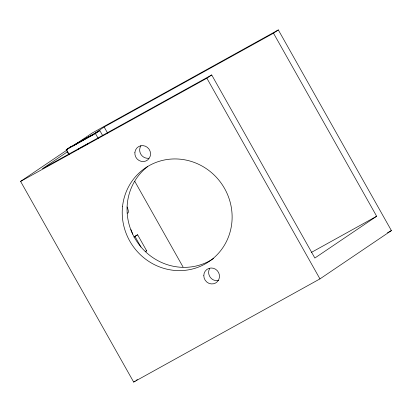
<?xml version="1.0" encoding="UTF-8"?>
<svg xmlns="http://www.w3.org/2000/svg" width="412" height="412" viewBox="0 0 412 412"><rect width="100%" height="100%" fill="white"/><g stroke="black" fill="none" stroke-linecap="round" stroke-linejoin="round"><path stroke-width="0.62" d="M68.603 154.145L66.162 149.814L70.555 146.842L99.853 130.614L102.598 135.491M70.859 146.672L66.466 149.644L69.211 154.515M75.52 144.277L92.046 133.107L278.332 29.932L391.4 230.602L319.954 278.893L133.668 382.068L20.6 181.398L66.986 150.045M72.852 146.08L74.454 144.998M67.398 151.832L42.364 168.755L211.711 74.963L314.861 258.03L376.656 216.259L273.501 33.197L278.332 29.932M91.371 135.63L104.154 126.989L273.501 33.197M66.162 149.814L95.46 133.586L99.853 130.614M20.6 181.398L206.881 78.229L211.711 74.963M133.952 237.132L137.618 234.783L146.646 250.805L145.611 251.505M133.668 382.068L135.27 380.987M136.336 380.266L137.402 379.545M78.141 149.185L79.789 148.268M80.891 147.661L88.595 143.391M134.369 236.586L137.618 234.783M145.565 251.408L146.646 250.805M311.39 252.407L376.656 216.259M387.46 232.785L391.4 230.602M206.881 78.229L319.954 278.893M104.154 126.989L107.625 133.148M134.755 181.295L183.016 266.945M95.46 133.586L98.205 138.458M135.028 236.534L140.94 247.035M213.643 258.432A56.588 54.188 55.9 0 1 138.03 243.188A56.588 54.188 55.9 0 1 147.754 166.479M148.701 158.254A8.085 7.74 55.9 0 1 140.935 154.402A8.085 7.74 55.9 0 1 140.909 145.76M218.556 280.479A8.085 7.74 55.9 0 1 210.28 277.348A8.085 7.74 55.9 0 1 209.657 268.485M127.087 206.978A8.085 2.323 61 0 1 127.313 213.092M130.923 229.546A56.588 16.259 61 0 1 132.679 234.104M76.92 143.428L74.407 145.127L92.159 134.987L76.92 143.428M122.565 206.278A56.588 54.188 55.9 0 0 199.13 266.832A56.588 54.188 55.9 0 0 209.816 171.227A56.588 54.188 55.9 0 0 122.565 206.278M134.889 152.388A8.085 7.74 55.9 0 0 145.843 161.02A8.085 7.74 55.9 0 0 147.347 147.357A8.085 7.74 55.9 0 0 134.889 152.388M203.801 275.7A8.085 7.74 55.9 0 0 215.615 283.013A8.085 7.74 55.9 0 0 215.533 269.201A8.085 7.74 55.9 0 0 203.801 275.7"/></g></svg>
